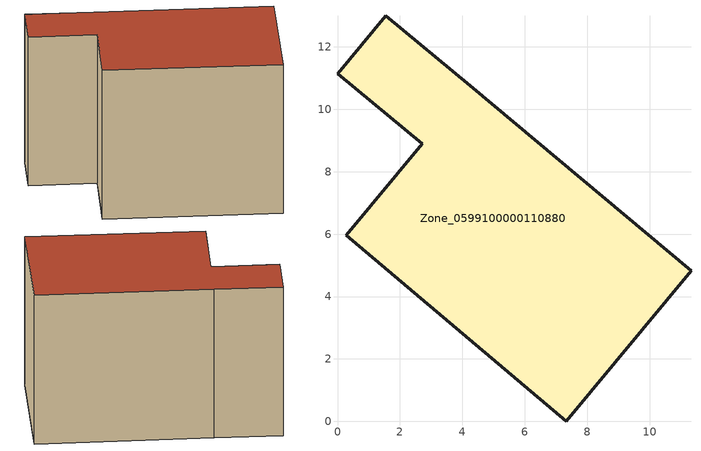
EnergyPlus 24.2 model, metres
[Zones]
Zone_0599100000110880
 floor ground (C_G): 1.55,13 4.26,10.75 11.33,4.83 7.33,0 0.28,5.97 2.71,8.89 0,11.14 z0
 wall outside (C_F): 4.26,10.75 1.55,13 0,11.14 2.71,8.89 0.28,5.97 7.33,0 11.33,4.83 4.26,10.75 z0:8.64
 roof outside (C_R): 11.33,4.83 4.26,10.75 1.55,13 0,11.14 2.71,8.89 0.28,5.97 7.33,0 z8.64
[BUILDING]
Pand.0599100000110880: North Axis=0; Terrain=City; Loads Convergence Tolerance Value=0.04; Temperature Convergence Tolerance Value=0.4; Solar Distribution=FullExterior; Maximum Number of Warmup Days=25; Minimum Number of Warmup Days=1
[Site:Location]
Rotterdam.The.Hague.AP_ZH_NLD Design_Conditions: Latitude=51.96; Longitude=4.45; Time Zone=1; Elevation=-4.5
[SITE:GROUNDTEMPERATURE:BUILDINGSURFACE]
18, 18, 18, 18, 18, 18, 18, 18, 18, 18, 18, 18
[MATERIAL] Thermal Absorptance=0.9; Solar Absorptance=0.7; Visible Absorptance=0.7
Name | Roughness | Thickness | Conductivity | Density | Specific Heat
G.TI.1946-1964 | MediumSmooth | 0.15 | 1 | 540 | 1210
F.TI.1946-1964 | Rough | 0.3 | 0.857143 | 1920 | 840
R.TI.1946-1964 | MediumRough | 0.2 | 0.277778 | 1500 | 1000
[CONSTRUCTION]
C_G: G.TI.1946-1964
C_F: F.TI.1946-1964
C_R: R.TI.1946-1964
[ZONE]
Zone_0599100000110880: Type=1; Multiplier=1; Ceiling Height=Autocalculate; Volume=Autocalculate; Floor Area=autocalculate; Part of Total Floor Area=Yes
[ZONEINFILTRATION:DESIGNFLOWRATE]
Infil_Zone_0599100000110880: Zone or ZoneList or Space or SpaceList=Zone_0599100000110880; Schedule=AlwaysOn; Design Flow Rate Calculation Method=Flow/Area; Flow Rate per Floor Area=0.003; Constant Term Coefficient=1; Temperature Term Coefficient=0; Velocity Term Coefficient=0; Velocity Squared Term Coefficient=0
[HVACTEMPLATE:ZONE:IDEALLOADSAIRSYSTEM]
Zone_0599100000110880: Maximum Heating Supply Air Temperature=50; Minimum Cooling Supply Air Temperature=13; Maximum Heating Supply Air Humidity Ratio=0.0156; Minimum Cooling Supply Air Humidity Ratio=0.0077; Heating Limit=NoLimit; Cooling Limit=NoLimit; Dehumidification Control Type=ConstantSensibleHeatRatio; Cooling Sensible Heat Ratio=0.7; Dehumidification Setpoint=60; Humidification Control Type=None; Humidification Setpoint=30; Outdoor Air Method=None; Outdoor Air Flow Rate per Person=0.00944; Outdoor Air Flow Rate per Zone Floor Area=0; Outdoor Air Flow Rate per Zone=0; Demand Controlled Ventilation Type=None; Outdoor Air Economizer Type=NoEconomizer; Heat Recovery Type=None; Sensible Heat Recovery Effectiveness=0.7; Latent Heat Recovery Effectiveness=0.65
[ZONECONTROL:THERMOSTAT]
ThermostatControl_Zone_0599100000110880: Zone or ZoneList=Zone_0599100000110880; Control Type Schedule=DualSetpointControlType; Control 1=Thermostat_Zone_0599100000110880; Temperature Difference Between Cutout And Setpoint=0
[THERMOSTATSETPOINT:DUALSETPOINT]
Thermostat_Zone_0599100000110880: Heating Setpoint Temperature Schedule=HeatingSetpoint_Zone_0599100000110880; Cooling Setpoint Temperature Schedule=CoolingSetpoint_Zone_0599100000110880
[SCHEDULE:COMPACT]
HeatingSetpoint_Zone_0599100000110880: Through: 12/31, For: AllDays, Until: 24:00, 21
CoolingSetpoint_Zone_0599100000110880: Through: 12/31, For: AllDays, Until: 24:00, 24
DualSetpointControlType: Through: 12/31, For: AllDays, Until: 24:00, 4
AlwaysOn: Through: 12/31, For: AllDays, Until: 24:00, 1
